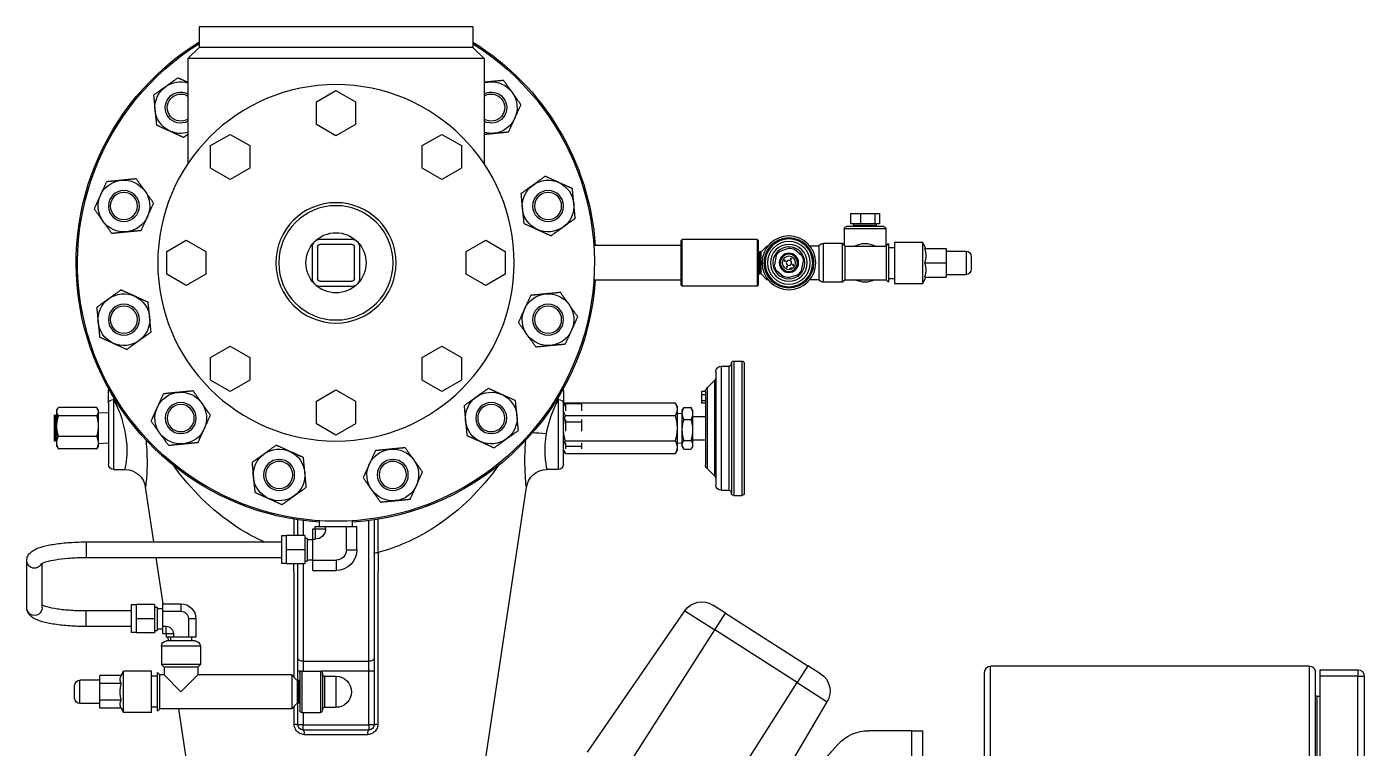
# Model space of a CAD drawing. Header units: inches. Extents: x -883 to 808, y -248 to 1051.
# Drawn here: x -414.82 to -382.48, y -110.1 to -92.65 of the extents above; entities that cross this region are included whole.
import ezdxf

# ---------------------------------------------------------------- set-up
doc = ezdxf.new("R2010")
doc.units = ezdxf.units.IN
doc.header["$MEASUREMENT"] = 0
doc.layers.get('0').update_dxf_attribs({"linetype": 'CONTINUOUS'})
doc.layers.add('EQUIPMENT - COMPRESSORS', color=41, linetype='CONTINUOUS')

# ---------------------------------------------------------------- blocks, each defined once
blk = doc.blocks.new('A$C084a53c6')
for p, q in [((21.572, 85.227), (28.197, 85.227)), ((21.572, 85.227), (21.572, 84.727)), ((28.197, 85.227), (28.197, 84.727)), ((21.572, 84.727), (21.305, 84.459)), ((21.305, 84.459), (28.465, 84.459)), ((21.305, 84.459), (21.305, 81.917)), ((21.572, 84.727), (28.197, 84.727)), ((28.197, 84.727), (28.465, 84.459)), ((28.465, 84.459), (28.465, 81.917)), ((24.885, 83.685), (24.41, 83.411)), ((25.359, 83.411), (24.885, 83.685)), ((24.41, 83.411), (24.41, 82.864)), ((25.359, 82.864), (25.359, 83.411)), ((24.41, 82.864), (24.885, 82.59)), ((24.885, 82.59), (25.359, 82.864)), ((22.324, 82.624), (21.85, 82.351)), ((22.799, 82.351), (22.324, 82.624)), ((27.445, 82.624), (26.97, 82.351)), ((27.919, 82.351), (27.445, 82.624)), ((21.85, 82.351), (21.85, 81.803)), ((22.799, 81.803), (22.799, 82.351)), ((26.97, 82.351), (26.97, 81.803)), ((27.919, 81.803), (27.919, 82.351)), ((21.85, 81.803), (22.324, 81.529)), ((22.324, 81.529), (22.799, 81.803)), ((26.97, 81.803), (27.445, 81.529)), ((27.445, 81.529), (27.919, 81.803)), ((11.741, 80.707), (11.741, 80.457)), ((11.85, 80.707), (11.741, 80.707)), ((12.2, 80.707), (11.85, 80.707)), ((11.85, 80.707), (11.85, 80.457)), ((12.441, 80.707), (12.2, 80.707)), ((12.2, 80.707), (12.2, 80.457)), ((12.441, 80.707), (12.441, 80.457)), ((11.591, 80.342), (12.591, 80.342)), ((11.591, 80.342), (11.591, 79.924)), ((11.641, 80.392), (12.541, 80.392)), ((11.741, 80.457), (11.85, 80.457)), ((11.817, 80.457), (11.817, 80.423)), ((11.817, 80.423), (12.365, 80.423)), ((11.818, 80.392), (11.817, 80.423)), ((11.85, 80.457), (12.2, 80.457)), ((12.2, 80.457), (12.441, 80.457)), ((12.364, 80.392), (12.365, 80.423)), ((12.365, 80.457), (12.365, 80.423)), ((12.591, 80.342), (12.591, 79.947)), ((10.621, 79.861), (10.701, 80.017)), ((10.701, 80.017), (10.701, 79.017)), ((11.379, 80.017), (10.701, 80.017)), ((11.379, 80.017), (11.379, 79.017)), ((11.521, 79.987), (11.521, 79.047)), ((11.583, 79.924), (11.521, 79.987)), ((11.583, 79.924), (11.583, 79.109)), ((12.568, 79.924), (11.583, 79.924)), ((12.568, 79.924), (12.631, 79.987)), ((12.568, 79.109), (12.568, 79.924)), ((12.631, 79.047), (12.631, 79.987)), ((12.631, 79.987), (13.093, 79.987)), ((13.093, 79.047), (13.093, 79.987)), ((13.201, 79.109), (13.201, 79.924)), ((13.201, 79.924), (13.425, 79.924)), ((14.437, 79.924), (14.464, 79.924)), ((14.464, 79.889), (14.464, 79.924)), ((14.603, 79.785), (14.464, 79.924)), ((14.666, 80.049), (14.696, 80.079)), ((14.666, 78.984), (14.666, 80.049)), ((14.696, 80.079), (14.696, 78.954)), ((14.696, 80.079), (16.511, 80.079)), ((16.511, 78.954), (16.511, 80.079)), ((16.541, 80.049), (16.511, 80.079)), ((16.541, 80.049), (16.541, 78.984)), ((16.541, 79.937), (18.649, 79.937)), ((21.264, 80.064), (20.79, 79.791)), ((21.738, 79.791), (21.264, 80.064)), ((24.315, 79.899), (24.315, 79.135)), ((24.44, 79.135), (24.44, 79.899)), ((25.266, 80.086), (24.503, 80.086)), ((24.503, 79.961), (25.266, 79.961)), ((25.329, 79.899), (25.329, 79.135)), ((25.454, 79.135), (25.454, 79.899)), ((28.505, 80.064), (28.031, 79.791)), ((28.979, 79.791), (28.505, 80.064)), ((9.521, 79.673), (9.521, 79.361)), ((9.646, 79.798), (9.646, 79.236)), ((10.129, 79.798), (9.646, 79.798)), ((10.129, 79.861), (10.129, 79.517)), ((10.648, 79.861), (10.129, 79.861)), ((11.521, 79.892), (11.379, 79.892)), ((13.621, 79.69), (13.8, 79.847)), ((13.926, 79.872), (14.151, 79.795)), ((14.236, 79.698), (14.282, 79.465)), ((14.603, 79.249), (14.603, 79.785)), ((14.603, 79.785), (14.638, 79.785)), ((14.638, 79.249), (14.638, 79.785)), ((14.666, 79.784), (14.638, 79.785)), ((20.79, 79.791), (20.79, 79.243)), ((21.738, 79.243), (21.738, 79.791)), ((28.031, 79.791), (28.031, 79.243)), ((28.979, 79.243), (28.979, 79.791)), ((10.648, 79.517), (10.129, 79.517)), ((10.129, 79.517), (10.129, 79.173)), ((13.626, 79.335), (13.58, 79.569)), ((13.865, 79.371), (13.87, 79.385)), ((13.898, 79.375), (13.894, 79.361)), ((14.241, 79.343), (14.062, 79.187)), ((14.603, 79.249), (14.464, 79.109)), ((14.603, 79.249), (14.638, 79.249)), ((14.666, 79.25), (14.638, 79.249)), ((10.129, 79.236), (9.646, 79.236)), ((10.648, 79.173), (10.129, 79.173)), ((10.621, 79.173), (10.701, 79.017)), ((11.379, 79.017), (10.701, 79.017)), ((11.521, 79.142), (11.379, 79.142)), ((11.583, 79.109), (11.521, 79.047)), ((12.568, 79.109), (11.583, 79.109)), ((12.568, 79.109), (12.631, 79.047)), ((12.631, 79.047), (13.093, 79.047)), ((13.201, 79.109), (13.425, 79.109)), ((13.936, 79.162), (13.711, 79.239)), ((14.437, 79.109), (14.464, 79.109)), ((14.464, 79.109), (14.464, 79.145)), ((14.666, 78.984), (14.696, 78.954)), ((14.696, 78.954), (16.511, 78.954)), ((16.541, 78.984), (16.511, 78.954)), ((16.541, 79.097), (18.649, 79.097)), ((20.79, 79.243), (21.264, 78.969)), ((21.264, 78.969), (21.738, 79.243)), ((25.266, 79.073), (24.503, 79.073)), ((24.503, 78.948), (25.266, 78.948)), ((28.031, 79.243), (28.505, 78.969)), ((28.505, 78.969), (28.979, 79.243)), ((22.324, 77.504), (21.85, 77.231)), ((22.799, 77.231), (22.324, 77.504)), ((27.445, 77.504), (26.97, 77.231)), ((27.919, 77.231), (27.445, 77.504)), ((15.01, 77.079), (15.01, 73.954)), ((15.072, 77.142), (15.072, 73.892)), ((15.26, 77.142), (15.072, 77.142)), ((15.26, 77.142), (15.26, 73.892)), ((15.322, 77.079), (15.322, 73.954)), ((15.385, 77.017), (15.385, 74.017)), ((15.572, 77.017), (15.385, 77.017)), ((15.572, 77.017), (15.572, 74.017)), ((21.85, 77.231), (21.85, 76.683)), ((22.799, 76.683), (22.799, 77.231)), ((26.97, 77.231), (26.97, 76.683)), ((27.919, 76.683), (27.919, 77.231)), ((15.697, 76.892), (15.697, 74.142)), ((15.734, 76.668), (15.734, 74.366)), ((15.91, 76.491), (15.734, 76.668)), ((21.85, 76.683), (22.324, 76.409)), ((22.324, 76.409), (22.799, 76.683)), ((26.97, 76.683), (27.445, 76.409)), ((27.445, 76.409), (27.919, 76.683)), ((15.91, 76.491), (15.91, 74.543)), ((15.947, 76.407), (16.041, 76.407)), ((15.947, 76.397), (15.947, 76.407)), ((15.947, 76.397), (15.947, 74.631)), ((16.041, 76.407), (16.041, 76.324)), ((19.385, 76.417), (19.385, 76.127)), ((24.885, 76.444), (24.41, 76.17)), ((25.359, 76.17), (24.885, 76.444)), ((30.385, 76.127), (30.385, 76.417)), ((15.947, 76.324), (16.041, 76.324)), ((15.947, 76.18), (16.041, 76.18)), ((15.947, 76.12), (16.041, 76.12)), ((16.041, 76.324), (16.041, 76.18)), ((16.041, 76.18), (16.041, 76.12)), ((16.47, 76.02), (16.299, 76.02)), ((16.635, 76.048), (16.682, 76.13)), ((16.635, 76.048), (16.635, 75.977)), ((19.337, 76.13), (16.682, 76.13)), ((18.947, 76.105), (19.327, 76.105)), ((18.947, 76.105), (18.947, 75.941)), ((19.327, 75.941), (19.327, 76.105)), ((19.385, 76.048), (19.337, 76.13)), ((19.385, 74.642), (19.385, 76.127)), ((19.51, 76.214), (19.51, 74.517)), ((24.41, 76.17), (24.41, 75.623)), ((25.359, 75.623), (25.359, 76.17)), ((30.26, 74.517), (30.26, 76.214)), ((30.385, 76.127), (30.385, 74.642)), ((30.674, 76.019), (31.595, 76.019)), ((16.26, 75.798), (15.947, 75.798)), ((16.26, 75.954), (16.285, 75.998)), ((16.26, 75.954), (16.26, 75.874)), ((16.26, 75.874), (16.26, 75.476)), ((16.47, 75.727), (16.299, 75.727)), ((16.51, 75.954), (16.484, 75.998)), ((16.51, 75.874), (16.51, 75.954)), ((16.635, 75.874), (16.51, 75.878)), ((16.51, 75.476), (16.51, 75.874)), ((16.635, 75.977), (16.635, 75.517)), ((19.337, 75.824), (16.682, 75.824)), ((18.947, 75.729), (18.947, 75.663)), ((19.327, 75.663), (19.327, 75.729)), ((30.385, 75.882), (30.635, 75.892)), ((30.635, 75.954), (30.657, 75.993)), ((30.635, 75.954), (30.635, 75.919)), ((30.635, 75.919), (30.635, 75.569)), ((30.674, 75.82), (31.595, 75.82)), ((31.635, 75.954), (31.612, 75.993)), ((31.635, 75.919), (31.635, 75.954)), ((31.635, 75.569), (31.635, 75.919)), ((31.635, 75.757), (31.665, 75.759)), ((31.665, 75.202), (31.665, 75.832)), ((31.665, 75.832), (31.696, 75.832)), ((31.696, 75.202), (31.696, 75.832)), ((16.26, 75.476), (16.26, 75.119)), ((16.51, 75.119), (16.51, 75.476)), ((16.635, 75.517), (16.635, 75.057)), ((18.947, 75.663), (19.327, 75.663)), ((18.947, 75.663), (18.947, 75.446)), ((19.327, 75.446), (19.327, 75.663)), ((24.41, 75.623), (24.885, 75.349)), ((24.885, 75.349), (25.359, 75.623)), ((30.635, 75.569), (30.635, 75.167)), ((31.635, 75.167), (31.635, 75.569)), ((16.26, 75.236), (15.947, 75.236)), ((16.26, 75.119), (16.26, 75.079)), ((16.26, 75.079), (16.285, 75.036)), ((16.47, 75.224), (16.299, 75.224)), ((16.51, 75.079), (16.484, 75.036)), ((16.635, 75.16), (16.51, 75.156)), ((16.51, 75.079), (16.51, 75.119)), ((16.635, 75.057), (16.635, 74.986)), ((19.337, 75.21), (16.682, 75.21)), ((18.947, 75.163), (18.947, 75.075)), ((18.947, 75.075), (19.327, 75.075)), ((18.947, 75.075), (18.947, 75.021)), ((19.327, 75.075), (19.327, 75.163)), ((19.327, 75.021), (19.327, 75.075)), ((30.385, 75.152), (30.635, 75.142)), ((30.635, 75.167), (30.635, 75.079)), ((30.635, 75.079), (30.657, 75.041)), ((30.674, 75.318), (31.595, 75.318)), ((31.635, 75.079), (31.612, 75.041)), ((31.635, 75.277), (31.665, 75.274)), ((31.635, 75.079), (31.635, 75.167)), ((31.665, 75.202), (31.696, 75.202)), ((16.47, 75.014), (16.299, 75.014)), ((16.635, 74.986), (16.682, 74.903)), ((19.337, 74.903), (16.682, 74.903)), ((19.385, 74.986), (19.337, 74.903)), ((30.674, 75.015), (31.595, 75.015)), ((15.91, 74.543), (15.734, 74.366)), ((19.51, 74.517), (19.784, 74.517)), ((30.26, 74.517), (29.985, 74.517)), ((21.376, 66.763), (20.279, 74.091)), ((29.292, 72.767), (29.49, 74.091)), ((15.26, 73.892), (15.072, 73.892)), ((15.572, 74.017), (15.385, 74.017)), ((23.965, 73.302), (23.965, 69.941)), ((24.09, 69.88), (24.09, 73.284)), ((24.632, 73.14), (24.379, 73.14)), ((24.379, 72.58), (24.379, 73.14)), ((24.488, 73.14), (24.488, 73.28)), ((25.137, 73.14), (24.632, 73.14)), ((24.632, 72.58), (24.632, 73.14)), ((25.39, 73.14), (25.137, 73.14)), ((25.137, 73.086), (25.137, 73.14)), ((25.281, 73.14), (25.281, 73.28)), ((25.39, 73.086), (25.39, 73.14)), ((25.68, 73.284), (25.68, 72.924)), ((25.805, 72.924), (25.805, 73.302)), ((25.39, 73.086), (25.137, 73.086)), ((25.39, 73.085), (25.39, 72.832)), ((25.444, 73.085), (25.39, 73.085)), ((25.444, 72.832), (25.39, 72.832)), ((25.444, 72.832), (25.444, 73.085)), ((25.444, 72.327), (25.444, 72.832)), ((25.582, 72.827), (25.444, 72.827)), ((25.582, 72.86), (25.582, 72.299)), ((25.641, 72.86), (25.582, 72.86)), ((25.641, 72.924), (25.641, 72.58)), ((25.641, 72.924), (26.078, 72.924)), ((26.078, 72.58), (26.078, 72.924)), ((26.078, 72.914), (26.204, 72.914)), ((26.204, 72.914), (26.204, 72.246)), ((24.632, 72.58), (24.379, 72.58)), ((25.641, 72.58), (25.641, 72.236)), ((25.641, 72.58), (26.078, 72.58)), ((26.078, 72.236), (26.078, 72.58)), ((30.926, 72.767), (26.204, 72.767)), ((30.926, 72.767), (30.926, 72.392)), ((24.884, 72.327), (24.884, 72.074)), ((25.444, 72.327), (24.884, 72.327)), ((25.582, 72.332), (25.444, 72.332)), ((25.444, 72.074), (25.444, 72.327)), ((25.641, 72.299), (25.582, 72.299)), ((25.641, 72.236), (26.078, 72.236)), ((25.68, 72.236), (25.68, 69.88)), ((25.805, 69.941), (25.805, 72.236)), ((26.078, 72.246), (26.204, 72.246)), ((30.926, 72.392), (26.204, 72.392)), ((29.068, 71.271), (29.236, 72.392)), ((31.988, 71.174), (31.988, 72.253)), ((32.363, 71.174), (32.363, 72.315)), ((25.444, 72.074), (24.884, 72.074)), ((15.461, 71.045), (15.767, 71.241)), ((28.634, 71.271), (28.634, 71.09)), ((29.075, 71.271), (28.634, 71.271)), ((29.075, 71.09), (29.075, 71.271)), ((29.212, 71.191), (29.212, 70.629)), ((29.271, 71.191), (29.212, 71.191)), ((29.271, 71.254), (29.271, 70.91)), ((29.271, 71.254), (29.708, 71.254)), ((29.708, 70.91), (29.708, 71.254)), ((29.708, 71.244), (29.834, 71.244)), ((29.834, 71.244), (29.834, 70.576)), ((15.461, 71.045), (13.471, 69.774)), ((15.721, 70.638), (15.461, 71.045)), ((16.448, 71.103), (15.721, 70.638)), ((18.802, 67.685), (16.448, 71.103)), ((28.273, 70.91), (28.273, 70.46)), ((28.273, 70.91), (28.454, 70.91)), ((28.454, 70.91), (28.454, 70.46)), ((29.075, 71.09), (28.634, 71.09)), ((29.212, 71.157), (29.075, 71.157)), ((29.075, 70.729), (29.075, 71.09)), ((29.271, 70.91), (29.271, 70.566)), ((29.271, 70.91), (29.708, 70.91)), ((29.708, 70.566), (29.708, 70.91)), ((29.834, 71.097), (30.926, 71.097)), ((30.926, 70.722), (30.926, 71.097)), ((13.731, 69.368), (15.721, 70.638)), ((17.953, 67.143), (15.721, 70.638)), ((28.815, 70.548), (28.995, 70.548)), ((28.815, 70.548), (28.815, 70.46)), ((28.995, 70.548), (28.995, 70.46)), ((28.996, 70.729), (28.996, 70.549)), ((29.075, 70.729), (28.996, 70.729)), ((29.075, 70.549), (28.996, 70.549)), ((29.075, 70.549), (29.075, 70.729)), ((29.212, 70.662), (29.075, 70.662)), ((29.271, 70.629), (29.212, 70.629)), ((29.271, 70.566), (29.708, 70.566)), ((29.708, 70.576), (29.834, 70.576)), ((29.834, 70.722), (30.926, 70.722)), ((28.165, 70.247), (29.105, 70.247)), ((28.165, 70.247), (28.165, 69.802)), ((28.273, 70.46), (28.454, 70.46)), ((28.29, 70.372), (28.98, 70.372)), ((28.382, 70.46), (28.382, 70.372)), ((28.454, 70.46), (28.815, 70.46)), ((28.815, 70.46), (28.995, 70.46)), ((28.888, 70.46), (28.888, 70.372)), ((28.934, 70.372), (28.947, 70.46)), ((29.105, 70.247), (29.105, 69.802)), ((23.965, 69.941), (23.965, 69.638)), ((24.09, 69.638), (24.09, 69.88)), ((25.68, 69.88), (24.09, 69.88)), ((25.68, 69.88), (25.68, 69.642)), ((25.805, 69.638), (25.805, 69.941)), ((0.174, 69.676), (0.174, 69.519)), ((1.089, 69.676), (0.174, 69.676)), ((1.089, 69.676), (1.089, 69.519)), ((1.197, 42.909), (1.197, 69.619)), ((1.342, 69.764), (9.052, 69.764)), ((1.342, 42.764), (1.342, 69.764)), ((9.052, 42.764), (9.052, 69.764)), ((9.197, 42.909), (9.197, 69.619)), ((13.165, 69.579), (13.471, 69.774)), ((13.471, 69.774), (13.731, 69.368)), ((23.965, 69.638), (24.09, 69.638)), ((23.965, 69.638), (23.965, 68.342)), ((24.09, 69.638), (25.242, 69.638)), ((24.09, 68.342), (24.09, 69.638)), ((25.213, 69.592), (25.213, 68.692)), ((25.263, 69.642), (25.263, 68.642)), ((25.71, 69.642), (25.263, 69.642)), ((25.71, 69.642), (25.71, 68.642)), ((25.73, 69.638), (25.805, 69.638)), ((25.76, 69.592), (25.76, 68.692)), ((25.805, 69.415), (25.805, 69.638)), ((25.822, 69.415), (25.956, 69.549)), ((25.956, 69.549), (25.956, 68.734)), ((25.956, 69.549), (28.227, 69.549)), ((28.165, 69.802), (29.105, 69.802)), ((28.227, 69.739), (28.165, 69.802)), ((28.227, 69.739), (29.042, 69.739)), ((28.227, 69.739), (28.227, 69.549)), ((28.635, 69.142), (28.227, 69.549)), ((28.635, 69.142), (29.042, 69.549)), ((29.042, 69.739), (29.105, 69.802)), ((29.042, 69.739), (29.042, 69.549)), ((29.042, 69.549), (29.142, 69.549)), ((29.142, 69.549), (29.205, 69.612)), ((29.142, 68.734), (29.142, 69.549)), ((29.205, 68.672), (29.205, 69.612)), ((29.347, 68.642), (29.347, 69.642)), ((29.347, 69.642), (30.025, 69.642)), ((30.025, 68.642), (30.025, 69.642)), ((30.077, 69.539), (30.025, 69.642)), ((0.017, 69.519), (0.017, 43.009)), ((0.174, 69.519), (0.017, 69.519)), ((0.174, 43.009), (0.174, 69.519)), ((0.174, 69.519), (1.089, 69.519)), ((1.089, 69.519), (1.089, 43.009)), ((13.731, 69.368), (13.004, 68.903)), ((15.963, 65.872), (13.731, 69.368)), ((24.885, 69.517), (24.885, 68.767)), ((25.163, 69.517), (24.885, 69.517)), ((25.163, 69.517), (25.163, 68.767)), ((25.76, 69.415), (25.788, 69.415)), ((25.788, 69.415), (25.788, 68.868)), ((25.822, 69.415), (25.788, 69.415)), ((25.822, 69.415), (25.822, 68.868)), ((29.205, 69.517), (29.347, 69.517)), ((30.077, 69.539), (30.597, 69.539)), ((30.077, 69.34), (30.597, 69.34)), ((30.597, 69.34), (30.597, 69.539)), ((30.597, 69.423), (31.08, 69.423)), ((30.597, 68.943), (30.597, 69.34)), ((31.08, 68.861), (31.08, 69.423)), ((31.205, 68.986), (31.205, 69.298)), ((1.089, 69.032), (1.152, 69.032)), ((1.152, 43.496), (1.152, 69.032)), ((14.894, 65.702), (13.004, 68.903)), ((30.077, 68.943), (30.597, 68.943)), ((30.597, 68.745), (30.597, 68.943)), ((25.163, 68.767), (24.885, 68.767)), ((25.71, 68.642), (25.263, 68.642)), ((25.68, 68.642), (25.68, 68.342)), ((25.76, 68.869), (25.788, 68.868)), ((25.822, 68.868), (25.788, 68.868)), ((25.805, 68.342), (25.805, 68.868)), ((25.822, 68.868), (25.956, 68.734)), ((25.956, 68.734), (29.142, 68.734)), ((28.393, 66.763), (28.688, 68.734)), ((29.142, 68.734), (29.205, 68.672)), ((29.205, 68.767), (29.347, 68.767)), ((29.347, 68.642), (30.025, 68.642)), ((30.077, 68.745), (30.025, 68.642)), ((30.077, 68.745), (30.597, 68.745)), ((30.597, 68.861), (31.08, 68.861)), ((23.965, 68.342), (24.09, 68.342)), ((24.09, 68.342), (24.09, 68.217)), ((25.68, 68.342), (24.09, 68.342)), ((25.68, 68.342), (25.805, 68.342)), ((25.68, 68.217), (25.68, 68.342)), ((10.696, 23.951), (10.696, 68.201)), ((10.697, 68.201), (10.697, 68.202)), ((10.966, 68.202), (10.697, 68.202)), ((10.965, 68.201), (10.696, 68.201)), ((10.965, 68.201), (10.965, 23.951)), ((10.966, 68.202), (10.966, 68.201)), ((10.966, 68.202), (12.002, 68.202)), ((10.965, 68.201), (12.001, 68.201)), ((24.09, 68.217), (25.68, 68.217)), ((25.654, 68.11), (24.115, 68.11)), ((14.697, 65.701), (12.744, 67.869)), ((14.697, 65.702), (12.745, 67.871))]:
    blk.add_line(p, q)
for centre, radius in [((24.885, 79.517), 4.31), ((19.755, 80.891), 0.375), ((19.755, 80.891), 0.375), ((19.755, 80.891), 0.328), ((30.014, 80.891), 0.375), ((30.014, 80.891), 0.375), ((30.014, 80.891), 0.328), ((24.885, 79.517), 1.455), ((24.885, 79.517), 1.382), ((13.931, 79.517), 0.65), ((13.931, 79.517), 0.604), ((13.931, 79.517), 0.578), ((13.931, 79.517), 0.518), ((13.931, 79.517), 0.445), ((13.931, 79.517), 0.385), ((13.931, 79.517), 0.233), ((13.931, 79.517), 0.206), ((13.931, 79.517), 0.16), ((13.931, 79.517), 0.065), ((13.882, 79.616), 0.0125), ((14.03, 79.565), 0.0125), ((13.832, 79.468), 0.0125), ((13.979, 79.418), 0.0125), ((19.755, 78.143), 0.375), ((19.755, 78.143), 0.375), ((19.755, 78.143), 0.328), ((30.014, 78.143), 0.375), ((30.014, 78.143), 0.375), ((30.014, 78.143), 0.328), ((21.13, 75.762), 0.375), ((21.13, 75.762), 0.375), ((21.13, 75.762), 0.328), ((28.639, 75.762), 0.375), ((28.639, 75.762), 0.375), ((28.639, 75.762), 0.328), ((23.51, 74.388), 0.375), ((23.51, 74.388), 0.375), ((26.259, 74.388), 0.375), ((26.259, 74.388), 0.375), ((23.51, 74.388), 0.328), ((26.259, 74.388), 0.328)]:
    blk.add_circle(centre, radius)
for centre, radius, start, end in [((24.885, 79.517), 6.283, 121.8173, 176.1671), ((24.885, 79.517), 6.25, 122.0055, 57.9945), ((24.885, 79.517), 6.283, 273.6181, 58.1827), ((21.13, 83.272), 0.625, 84.4347, 144.4347), ((21.13, 83.272), 0.625, 73.7649, 84.4347), ((28.639, 83.272), 0.625, 54.4347, 106.2351), ((28.639, 83.272), 0.625, 354.4347, 54.4347), ((21.13, 83.272), 0.625, 144.4347, 204.4347), ((21.13, 83.272), 0.375, 62.2375, 297.7625), ((21.13, 83.272), 0.375, 62.2273, 297.7727), ((21.13, 83.272), 0.328, 57.8233, 302.1767), ((28.639, 83.272), 0.375, 242.2375, 117.7625), ((28.639, 83.272), 0.375, 242.2273, 117.7727), ((28.639, 83.272), 0.328, 237.8233, 122.1767), ((28.639, 83.272), 0.625, 294.4347, 354.4347), ((21.13, 83.272), 0.625, 204.4347, 264.4347), ((21.13, 83.272), 0.625, 264.4347, 286.2351), ((28.639, 83.272), 0.625, 253.7649, 294.4347), ((19.755, 80.891), 0.625, 54.4347, 114.4347), ((30.014, 80.891), 0.625, 84.4347, 144.4347), ((30.014, 80.891), 0.625, 24.4347, 84.4347), ((19.755, 80.891), 0.625, 114.4347, 174.4347), ((19.755, 80.891), 0.625, 354.4347, 54.4347), ((30.014, 80.891), 0.625, 144.4347, 204.4347), ((19.755, 80.891), 0.625, 174.4347, 234.4347), ((30.014, 80.891), 0.625, 324.4347, 24.4347), ((19.755, 80.891), 0.625, 294.4347, 354.4347), ((30.014, 80.891), 0.625, 204.4347, 264.4347), ((11.641, 80.342), 0.05, 90, 180), ((12.541, 80.342), 0.05, 0, 90), ((19.755, 80.891), 0.625, 234.4347, 294.4347), ((24.885, 79.517), 0.727, 45, 135), ((30.014, 80.891), 0.625, 264.4347, 324.4347), ((12.091, 79.517), 0.47, 60.1143, 119.8857), ((13.093, 79.862), 0.125, 30, 90), ((24.885, 79.517), 0.727, 135, 225), ((24.503, 79.899), 0.187, 90, 180), ((24.503, 79.899), 0.0625, 90, 180), ((25.266, 79.899), 0.187, 0, 90), ((25.266, 79.899), 0.0625, 0, 90), ((24.885, 79.517), 0.727, 315, 45), ((9.646, 79.673), 0.125, 90, 180), ((13.931, 79.517), 0.355, 150.753, 171.62), ((13.931, 79.517), 0.355, 90.753, 111.62), ((13.931, 79.517), 0.355, 30.753, 51.62), ((9.646, 79.361), 0.125, 180, 270), ((13.931, 79.517), 0.355, 210.753, 231.62), ((13.884, 79.38), 0.015, 341.1865, 161.1865), ((13.931, 79.517), 0.355, 330.753, 351.62), ((12.091, 79.517), 0.47, 240.1143, 299.8857), ((13.093, 79.172), 0.125, 270, 330), ((13.931, 79.517), 0.355, 270.753, 291.62), ((24.885, 79.517), 6.283, 183.8329, 266.3819), ((24.503, 79.135), 0.187, 180, 270), ((24.885, 79.517), 0.727, 225, 315), ((24.503, 79.135), 0.0625, 180, 270), ((25.266, 79.135), 0.187, 270, 0), ((25.266, 79.135), 0.0625, 270, 0), ((19.755, 78.143), 0.625, 84.4347, 144.4347), ((19.755, 78.143), 0.625, 24.4347, 84.4347), ((30.014, 78.143), 0.625, 114.4347, 174.4347), ((30.014, 78.143), 0.625, 54.4347, 114.4347), ((30.014, 78.143), 0.625, 354.4347, 54.4347), ((19.755, 78.143), 0.625, 144.4347, 204.4347), ((19.755, 78.143), 0.625, 324.4347, 24.4347), ((30.014, 78.143), 0.625, 174.4347, 234.4347), ((30.014, 78.143), 0.625, 294.4347, 354.4347), ((19.755, 78.143), 0.625, 204.4347, 264.4347), ((19.755, 78.143), 0.625, 264.4347, 324.4347), ((30.014, 78.143), 0.625, 234.4347, 294.4347), ((15.072, 77.079), 0.0625, 90, 180), ((15.26, 77.079), 0.0625, 0, 90), ((15.385, 77.079), 0.0625, 180, 270), ((15.572, 76.892), 0.125, 0, 90), ((15.822, 76.756), 0.125, 180, 225), ((15.822, 76.403), 0.125, 0, 45), ((19.51, 76.417), 0.125, 158.2007, 180), ((21.13, 75.762), 0.625, 54.4347, 114.4347), ((28.639, 75.762), 0.625, 84.4347, 144.4347), ((28.639, 75.762), 0.625, 24.4347, 84.4347), ((30.26, 76.417), 0.125, 0, 21.7993), ((21.13, 75.762), 0.625, 114.4347, 174.4347), ((21.13, 75.762), 0.625, 354.4347, 54.4347), ((28.639, 75.762), 0.625, 144.4347, 204.4347), ((28.639, 75.762), 0.625, 324.4347, 24.4347), ((21.13, 75.762), 0.625, 174.4347, 234.4347), ((21.13, 75.762), 0.625, 294.4347, 354.4347), ((28.639, 75.762), 0.625, 204.4347, 264.4347), ((28.639, 75.762), 0.625, 264.4347, 324.4347), ((21.13, 75.762), 0.625, 234.4347, 294.4347), ((23.51, 74.388), 0.625, 144.4347, 204.4347), ((23.51, 74.388), 0.625, 84.4347, 144.4347), ((23.51, 74.388), 0.625, 24.4347, 84.4347), ((26.259, 74.388), 0.625, 114.4347, 174.4347), ((26.259, 74.388), 0.625, 54.4347, 114.4347), ((26.259, 74.388), 0.625, 354.4347, 54.4347), ((15.822, 74.631), 0.125, 315, 0), ((19.51, 74.642), 0.125, 180, 270), ((19.784, 74.017), 0.5, 8.5167, 90), ((23.51, 74.388), 0.625, 324.4347, 24.4347), ((26.259, 74.388), 0.625, 174.4347, 234.4347), ((29.985, 74.017), 0.5, 90, 171.4833), ((30.26, 74.642), 0.125, 270, 0), ((15.572, 74.142), 0.125, 270, 0), ((15.822, 74.278), 0.125, 135, 180), ((23.51, 74.388), 0.625, 204.4347, 264.4347), ((26.259, 74.388), 0.625, 294.4347, 354.4347), ((15.072, 73.954), 0.0625, 180, 270), ((15.26, 73.954), 0.0625, 270, 0), ((15.385, 73.954), 0.0625, 90, 180), ((23.51, 74.388), 0.625, 264.4347, 324.4347), ((26.259, 74.388), 0.625, 234.4347, 294.4347), ((25.39, 73.086), 0.253, 180, 270), ((25.39, 73.086), 0.000787, 180, 270), ((24.884, 72.58), 0.505, 180, 270), ((24.884, 72.58), 0.253, 180, 270), ((16.037, 70.819), 0.5, 34.56, 122.56), ((28.634, 70.91), 0.361, 90, 180), ((28.634, 70.91), 0.181, 90, 180), ((28.996, 70.548), 0.181, 90, 180), ((28.996, 70.548), 0.000787, 90, 180), ((28.29, 70.247), 0.125, 90, 180), ((28.98, 70.247), 0.125, 0, 90), ((0.174, 69.519), 0.157, 90, 180), ((1.342, 69.619), 0.145, 90, 180), ((9.052, 69.619), 0.145, 0, 90), ((13.434, 69.157), 0.5, 122.56, 210.56), ((25.163, 69.567), 0.05, 270, 0), ((25.263, 69.592), 0.05, 90, 180), ((25.71, 69.592), 0.05, 0, 90), ((24.885, 69.142), 0.375, 90, 270), ((31.08, 69.298), 0.125, 0, 90), ((1.152, 69.077), 0.045, 270, 0), ((31.08, 68.986), 0.125, 270, 0), ((25.163, 68.717), 0.05, 0, 90), ((25.263, 68.692), 0.05, 180, 270), ((25.71, 68.692), 0.05, 270, 0), ((24.09, 68.342), 0.125, 180, 270), ((25.68, 68.342), 0.125, 270, 0), ((12.001, 67.201), 1, 41.9872, 90), ((12.002, 67.202), 1, 41.9872, 90)]:
    blk.add_arc(centre, radius, start, end)
for centre, major_axis, ratio, start_param, end_param in [((19.51, 76.127), (-0.125, 0), 0.69688, 4.712389, 6.283185), ((30.26, 76.127), (0.125, 0), 0.69688, 0, 1.570796), ((19.801, 75.325), (-0.497, -0.059), 0.1268, 3.978988, 4.697382), ((23.84, 72.494), (0.125, 0), 0.152178, 0, 1.33871), ((32.176, 72.315), (-0.187, 0), 0.977411, 0.389384, 3.141593), ((32.176, 71.174), (-0.187, 0), 0.977411, 0, 3.141593), ((24.09, 69.941), (-0.125, 0), 0.484992, 0, 1.570796), ((25.68, 69.941), (0.125, 0), 0.484992, 4.712389, 6.283185), ((23.84, 68.342), (0.125, 0), 0.153675, 0, 1.30057), ((25.93, 68.342), (-0.125, 0), 0.153675, 4.982615, 6.283185), ((24.09, 68.092), (0, 0.125), 0.207356, 4.861034, 6.283185), ((25.68, 68.092), (0, 0.125), 0.207356, 0, 1.422151)]:
    blk.add_ellipse(centre, major_axis=major_axis, ratio=ratio, start_param=start_param, end_param=end_param)
for points, weights in [([(20.621, 83.635), (20.719, 83.771), (20.831, 83.929)], [1, 1.0379548493, 1]), ([(20.831, 83.929), (21.024, 83.91), (21.19, 83.894)], [1, 1.0379548493, 1]), ([(21.19, 83.894), (21.247, 83.888), (21.305, 83.883)], [1, 1.01257107434, 1.01681478535]), ([(28.465, 83.879), (28.579, 83.931), (28.709, 83.99)], [1.0148206565, 1.02785913363, 1]), ([(28.709, 83.99), (28.867, 83.877), (29.003, 83.78)], [1, 1.0379548493, 1]), ([(29.003, 83.78), (29.139, 83.683), (29.296, 83.57)], [1, 1.0379548493, 1]), ([(20.411, 83.342), (20.524, 83.499), (20.621, 83.635)], [1, 1.0379548493, 1]), ([(29.296, 83.57), (29.278, 83.378), (29.261, 83.211)], [1, 1.0379548493, 1]), ([(20.561, 83.013), (20.491, 83.166), (20.411, 83.342)], [1, 1.0379548493, 1]), ([(29.261, 83.211), (29.245, 83.044), (29.226, 82.852)], [1, 1.0379548493, 1]), ([(20.71, 82.685), (20.63, 82.861), (20.561, 83.013)], [1, 1.0379548493, 1]), ([(29.226, 82.852), (29.05, 82.772), (28.898, 82.703)], [1, 1.0379548493, 1]), ([(21.069, 82.65), (20.902, 82.666), (20.71, 82.685)], [1, 1.0379548493, 1]), ([(21.305, 82.627), (21.183, 82.639), (21.069, 82.65)], [1.01667214619, 1.0255916705, 1]), ([(28.569, 82.553), (28.515, 82.592), (28.465, 82.628)], [1, 1.0128194509, 1.01697922724]), ([(28.898, 82.703), (28.745, 82.633), (28.569, 82.553)], [1, 1.0379548493, 1]), ([(19.497, 81.46), (19.649, 81.53), (19.825, 81.61)], [1, 1.0379548493, 1]), ([(19.825, 81.61), (19.983, 81.497), (20.119, 81.4)], [1, 1.0379548493, 1]), ([(29.505, 81.255), (29.603, 81.391), (29.715, 81.548)], [1, 1.0379548493, 1]), ([(29.715, 81.548), (29.908, 81.53), (30.074, 81.513)], [1, 1.0379548493, 1]), ([(30.074, 81.513), (30.241, 81.497), (30.433, 81.478)], [1, 1.0379548493, 1]), ([(19.133, 80.952), (19.15, 81.119), (19.168, 81.311)], [1, 1.0379548493, 1]), ([(19.168, 81.311), (19.344, 81.391), (19.497, 81.46)], [1, 1.0379548493, 1]), ([(20.119, 81.4), (20.255, 81.302), (20.412, 81.19)], [1, 1.0379548493, 1]), ([(20.412, 81.19), (20.394, 80.997), (20.377, 80.831)], [1, 1.0379548493, 1]), ([(29.295, 80.961), (29.408, 81.119), (29.505, 81.255)], [1, 1.0379548493, 1]), ([(30.433, 81.478), (30.513, 81.302), (30.583, 81.15)], [1, 1.0379548493, 1]), ([(19.098, 80.593), (19.117, 80.785), (19.133, 80.952)], [1, 1.0379548493, 1]), ([(29.445, 80.633), (29.375, 80.785), (29.295, 80.961)], [1, 1.0379548493, 1]), ([(30.583, 81.15), (30.652, 80.997), (30.732, 80.821)], [1, 1.0379548493, 1]), ([(19.392, 80.383), (19.256, 80.48), (19.098, 80.593)], [1, 1.0379548493, 1]), ([(20.377, 80.831), (20.361, 80.664), (20.342, 80.471)], [1, 1.0379548493, 1]), ([(29.594, 80.304), (29.514, 80.48), (29.445, 80.633)], [1, 1.0379548493, 1]), ([(30.732, 80.821), (30.619, 80.664), (30.522, 80.528)], [1, 1.0379548493, 1]), ([(19.685, 80.173), (19.528, 80.285), (19.392, 80.383)], [1, 1.0379548493, 1]), ([(20.014, 80.322), (19.861, 80.253), (19.685, 80.173)], [1, 1.0379548493, 1]), ([(20.342, 80.471), (20.166, 80.392), (20.014, 80.322)], [1, 1.0379548493, 1]), ([(29.953, 80.269), (29.786, 80.285), (29.594, 80.304)], [1, 1.0379548493, 1]), ([(30.312, 80.234), (30.12, 80.253), (29.953, 80.269)], [1, 1.0379548493, 1]), ([(30.522, 80.528), (30.425, 80.392), (30.312, 80.234)], [1, 1.0379548493, 1]), ([(10.648, 79.861), (10.598, 79.689), (10.648, 79.517)], [1.13915850988, 1.31538694466, 1.13915850988]), ([(10.648, 79.517), (10.598, 79.345), (10.648, 79.173)], [1.13915850988, 1.31538694466, 1.13915850988]), ([(19.247, 78.506), (19.344, 78.642), (19.457, 78.8)], [1, 1.0379548493, 1]), ([(19.457, 78.8), (19.649, 78.781), (19.816, 78.765)], [1, 1.0379548493, 1]), ([(19.816, 78.765), (19.983, 78.748), (20.175, 78.73)], [1, 1.0379548493, 1]), ([(20.175, 78.73), (20.255, 78.554), (20.324, 78.401)], [1, 1.0379548493, 1]), ([(29.427, 78.562), (29.603, 78.642), (29.755, 78.712)], [1, 1.0379548493, 1]), ([(29.755, 78.712), (29.908, 78.781), (30.084, 78.861)], [1, 1.0379548493, 1]), ([(30.084, 78.861), (30.241, 78.748), (30.377, 78.651)], [1, 1.0379548493, 1]), ([(30.377, 78.651), (30.513, 78.554), (30.671, 78.441)], [1, 1.0379548493, 1]), ([(19.037, 78.213), (19.15, 78.37), (19.247, 78.506)], [1, 1.0379548493, 1]), ([(20.324, 78.401), (20.394, 78.249), (20.474, 78.073)], [1, 1.0379548493, 1]), ([(29.392, 78.203), (29.408, 78.37), (29.427, 78.562)], [1, 1.0379548493, 1]), ([(30.671, 78.441), (30.652, 78.249), (30.636, 78.082)], [1, 1.0379548493, 1]), ([(19.186, 77.884), (19.117, 78.037), (19.037, 78.213)], [1, 1.0379548493, 1]), ([(20.474, 78.073), (20.361, 77.915), (20.264, 77.779)], [1, 1.0379548493, 1]), ([(29.357, 77.844), (29.375, 78.037), (29.392, 78.203)], [1, 1.0379548493, 1]), ([(30.636, 78.082), (30.619, 77.915), (30.601, 77.723)], [1, 1.0379548493, 1]), ([(19.336, 77.556), (19.256, 77.732), (19.186, 77.884)], [1, 1.0379548493, 1]), ([(20.264, 77.779), (20.166, 77.643), (20.054, 77.486)], [1, 1.0379548493, 1]), ([(29.65, 77.634), (29.514, 77.732), (29.357, 77.844)], [1, 1.0379548493, 1]), ([(29.944, 77.424), (29.786, 77.537), (29.65, 77.634)], [1, 1.0379548493, 1]), ([(30.601, 77.723), (30.425, 77.643), (30.272, 77.574)], [1, 1.0379548493, 1]), ([(19.695, 77.521), (19.528, 77.537), (19.336, 77.556)], [1, 1.0379548493, 1]), ([(20.054, 77.486), (19.861, 77.504), (19.695, 77.521)], [1, 1.0379548493, 1]), ([(30.272, 77.574), (30.12, 77.504), (29.944, 77.424)], [1, 1.0379548493, 1]), ([(20.871, 76.331), (21.024, 76.4), (21.2, 76.48)], [1, 1.0379548493, 1]), ([(21.2, 76.48), (21.357, 76.368), (21.493, 76.271)], [1, 1.0379548493, 1]), ([(28.131, 76.126), (28.228, 76.262), (28.341, 76.419)], [1, 1.0379548493, 1]), ([(28.341, 76.419), (28.533, 76.4), (28.7, 76.384)], [1, 1.0379548493, 1]), ([(28.7, 76.384), (28.867, 76.368), (29.059, 76.349)], [1, 1.0379548493, 1]), ([(29.059, 76.349), (29.139, 76.173), (29.208, 76.021)], [1, 1.0379548493, 1]), ([(16.299, 76.02), (16.26, 75.941), (16.26, 75.874)], [1.04362338414, 1.06035274029, 1]), ([(16.285, 75.998), (16.291, 76.009), (16.299, 76.02)], [1.04721593993, 1.04688146325, 1.04362338414]), ([(16.47, 76.02), (16.478, 76.009), (16.484, 75.998)], [1.04362338414, 1.04688146325, 1.04721593993]), ([(16.51, 75.874), (16.51, 75.941), (16.47, 76.02)], [1, 1.06035274029, 1.04362338414]), ([(16.682, 76.13), (16.635, 76.048), (16.635, 75.977)], [1.07575937731, 1.07655452938, 1]), ([(19.385, 75.977), (19.385, 76.048), (19.337, 76.13)], [1, 1.07655452938, 1.07575937731]), ([(20.508, 75.823), (20.524, 75.989), (20.543, 76.182)], [1, 1.0379548493, 1]), ([(20.543, 76.182), (20.719, 76.262), (20.871, 76.331)], [1, 1.0379548493, 1]), ([(21.493, 76.271), (21.63, 76.173), (21.787, 76.061)], [1, 1.0379548493, 1]), ([(21.787, 76.061), (21.768, 75.868), (21.752, 75.702)], [1, 1.0379548493, 1]), ([(27.921, 75.832), (28.033, 75.989), (28.131, 76.126)], [1, 1.0379548493, 1]), ([(29.208, 76.021), (29.278, 75.868), (29.358, 75.692)], [1, 1.0379548493, 1]), ([(30.674, 76.019), (30.635, 75.965), (30.635, 75.919)], [1.09020313657, 1.08375764941, 1]), ([(31.635, 75.919), (31.635, 75.965), (31.595, 76.019)], [1, 1.08375764941, 1.09020313657]), ([(16.26, 75.874), (16.26, 75.806), (16.299, 75.727)], [1, 1.06035274029, 1.04362338414]), ([(16.299, 75.727), (16.26, 75.593), (16.26, 75.476)], [1.04362338414, 1.06035274029, 1]), ([(16.47, 75.727), (16.51, 75.806), (16.51, 75.874)], [1.04362338414, 1.06035274029, 1]), ([(16.51, 75.476), (16.51, 75.593), (16.47, 75.727)], [1, 1.06035274029, 1.04362338414]), ([(16.635, 75.977), (16.635, 75.906), (16.682, 75.824)], [1, 1.07655452938, 1.07575937731]), ([(16.682, 75.824), (16.635, 75.659), (16.635, 75.517)], [1.07575937731, 1.07655452938, 1]), ([(19.337, 75.824), (19.385, 75.906), (19.385, 75.977)], [1.07575937731, 1.07655452938, 1]), ([(19.385, 75.517), (19.385, 75.659), (19.337, 75.824)], [1, 1.07655452938, 1.07575937731]), ([(20.473, 75.464), (20.491, 75.656), (20.508, 75.823)], [1, 1.0379548493, 1]), ([(21.752, 75.702), (21.736, 75.535), (21.717, 75.342)], [1, 1.0379548493, 1]), ([(28.07, 75.504), (28.001, 75.656), (27.921, 75.832)], [1, 1.0379548493, 1]), ([(29.358, 75.692), (29.245, 75.535), (29.148, 75.399)], [1, 1.0379548493, 1]), ([(30.635, 75.919), (30.635, 75.873), (30.674, 75.82)], [1, 1.08375764941, 1.09020313657]), ([(30.674, 75.82), (30.635, 75.685), (30.635, 75.569)], [1.09020313657, 1.08375764941, 1]), ([(31.595, 75.82), (31.635, 75.873), (31.635, 75.919)], [1.09020313657, 1.08375764941, 1]), ([(31.635, 75.569), (31.635, 75.685), (31.595, 75.82)], [1, 1.08375764941, 1.09020313657]), ([(16.26, 75.476), (16.26, 75.359), (16.299, 75.224)], [1, 1.06035274029, 1.04362338414]), ([(16.47, 75.224), (16.51, 75.359), (16.51, 75.476)], [1.04362338414, 1.06035274029, 1]), ([(16.635, 75.517), (16.635, 75.375), (16.682, 75.21)], [1, 1.07655452938, 1.07575937731]), ([(19.337, 75.21), (19.385, 75.375), (19.385, 75.517)], [1.07575937731, 1.07655452938, 1]), ([(20.766, 75.254), (20.63, 75.351), (20.473, 75.464)], [1, 1.0379548493, 1]), ([(28.219, 75.175), (28.139, 75.351), (28.07, 75.504)], [1, 1.0379548493, 1]), ([(29.148, 75.399), (29.05, 75.262), (28.938, 75.105)], [1, 1.0379548493, 1]), ([(30.635, 75.569), (30.635, 75.452), (30.674, 75.318)], [1, 1.08375764941, 1.09020313657]), ([(31.595, 75.318), (31.635, 75.452), (31.635, 75.569)], [1.09020313657, 1.08375764941, 1]), ([(16.299, 75.224), (16.26, 75.168), (16.26, 75.119)], [1.04362338414, 1.06035274029, 1]), ([(16.26, 75.119), (16.26, 75.07), (16.299, 75.014)], [1, 1.06035274029, 1.04362338414]), ([(16.51, 75.119), (16.51, 75.168), (16.47, 75.224)], [1, 1.06035274029, 1.04362338414]), ([(16.47, 75.014), (16.51, 75.07), (16.51, 75.119)], [1.04362338414, 1.06035274029, 1]), ([(16.682, 75.21), (16.635, 75.128), (16.635, 75.057)], [1.07575937731, 1.07655452938, 1]), ([(16.635, 75.057), (16.635, 74.986), (16.682, 74.903)], [1, 1.07655452938, 1.07575937731]), ([(19.385, 75.057), (19.385, 75.128), (19.337, 75.21)], [1, 1.07655452938, 1.07575937731]), ([(19.337, 74.903), (19.385, 74.986), (19.385, 75.057)], [1.07575937731, 1.07655452938, 1]), ([(21.06, 75.044), (20.902, 75.156), (20.766, 75.254)], [1, 1.0379548493, 1]), ([(21.388, 75.193), (21.236, 75.124), (21.06, 75.044)], [1, 1.0379548493, 1]), ([(21.717, 75.342), (21.541, 75.262), (21.388, 75.193)], [1, 1.0379548493, 1]), ([(23.002, 74.751), (23.099, 74.888), (23.212, 75.045)], [1, 1.0379548493, 1]), ([(23.212, 75.045), (23.404, 75.026), (23.571, 75.01)], [1, 1.0379548493, 1]), ([(26, 74.957), (26.153, 75.026), (26.329, 75.106)], [1, 1.0379548493, 1]), ([(26.329, 75.106), (26.486, 74.994), (26.622, 74.896)], [1, 1.0379548493, 1]), ([(28.579, 75.14), (28.412, 75.156), (28.219, 75.175)], [1, 1.0379548493, 1]), ([(28.938, 75.105), (28.745, 75.124), (28.579, 75.14)], [1, 1.0379548493, 1]), ([(30.674, 75.318), (30.635, 75.237), (30.635, 75.167)], [1.09020313657, 1.08375764941, 1]), ([(30.635, 75.167), (30.635, 75.096), (30.674, 75.015)], [1, 1.08375764941, 1.09020313657]), ([(31.635, 75.167), (31.635, 75.237), (31.595, 75.318)], [1, 1.08375764941, 1.09020313657]), ([(31.595, 75.015), (31.635, 75.096), (31.635, 75.167)], [1.09020313657, 1.08375764941, 1]), ([(22.792, 74.458), (22.904, 74.615), (23.002, 74.751)], [1, 1.0379548493, 1]), ([(23.571, 75.01), (23.737, 74.994), (23.93, 74.975)], [1, 1.0379548493, 1]), ([(23.93, 74.975), (24.01, 74.799), (24.079, 74.646)], [1, 1.0379548493, 1]), ([(25.637, 74.448), (25.653, 74.615), (25.672, 74.808)], [1, 1.0379548493, 1]), ([(25.672, 74.808), (25.848, 74.888), (26, 74.957)], [1, 1.0379548493, 1]), ([(26.622, 74.896), (26.759, 74.799), (26.916, 74.686)], [1, 1.0379548493, 1]), ([(30.674, 75.015), (30.664, 75.029), (30.657, 75.041)], [1.09020313657, 1.08859777698, 1.08219639746]), ([(31.612, 75.041), (31.605, 75.029), (31.595, 75.015)], [1.08219639746, 1.08859777698, 1.09020313657]), ([(22.941, 74.129), (22.872, 74.282), (22.792, 74.458)], [1, 1.0379548493, 1]), ([(24.079, 74.646), (24.148, 74.494), (24.228, 74.318)], [1, 1.0379548493, 1]), ([(25.602, 74.089), (25.621, 74.282), (25.637, 74.448)], [1, 1.0379548493, 1]), ([(26.916, 74.686), (26.897, 74.494), (26.881, 74.327)], [1, 1.0379548493, 1]), ([(23.09, 73.801), (23.01, 73.977), (22.941, 74.129)], [1, 1.0379548493, 1]), ([(24.228, 74.318), (24.116, 74.161), (24.019, 74.024)], [1, 1.0379548493, 1]), ([(25.895, 73.879), (25.759, 73.977), (25.602, 74.089)], [1, 1.0379548493, 1]), ([(26.881, 74.327), (26.865, 74.161), (26.846, 73.968)], [1, 1.0379548493, 1]), ([(23.45, 73.766), (23.283, 73.782), (23.09, 73.801)], [1, 1.0379548493, 1]), ([(23.809, 73.731), (23.616, 73.75), (23.45, 73.766)], [1, 1.0379548493, 1]), ([(24.019, 74.024), (23.921, 73.888), (23.809, 73.731)], [1, 1.0379548493, 1]), ([(26.189, 73.67), (26.032, 73.782), (25.895, 73.879)], [1, 1.0379548493, 1]), ([(26.517, 73.819), (26.365, 73.75), (26.189, 73.67)], [1, 1.0379548493, 1]), ([(26.846, 73.968), (26.67, 73.888), (26.517, 73.819)], [1, 1.0379548493, 1]), ([(30.077, 69.34), (30.128, 69.44), (30.077, 69.539)], [1.13915850988, 1.31538694466, 1.13915850988]), ([(30.077, 68.943), (30.128, 69.142), (30.077, 69.34)], [1.13915850988, 1.31538694466, 1.13915850988]), ([(30.077, 68.745), (30.128, 68.844), (30.077, 68.943)], [1.13915850988, 1.31538694466, 1.13915850988])]:
    blk.add_rational_spline(points, weights, degree=2)
for points in [[(19.51, 76.214), (19.508, 76.234), (19.506, 76.254), (19.504, 76.273)], [(30.265, 76.273), (30.263, 76.254), (30.261, 76.234), (30.26, 76.214)], [(25.896, 68.36), (25.896, 68.505), (25.897, 68.649), (25.897, 68.794)]]:
    blk.add_open_spline(points, degree=3)
for points, knots in [([(19.51, 76.214), (19.536, 76.162), (19.565, 76.105), (19.68, 75.852), (19.761, 75.617), (19.801, 75.389)], [13.201358, 13.201358, 13.201358, 13.201358, 13.742743, 13.742743, 15.442963, 15.442963, 15.442963, 15.442963]), ([(29.985, 74.517), (29.985, 74.517), (29.985, 74.517), (29.985, 74.519), (29.949, 74.653), (29.921, 75.142), (29.977, 75.539), (30.15, 75.993), (30.207, 76.113), (30.26, 76.214)], [3.510404, 3.510404, 3.510404, 3.510404, 3.524119, 3.524119, 5.630701, 5.630701, 8.208763, 8.208763, 9.260149, 9.260149, 9.260149, 9.260149]), ([(19.801, 75.389), (19.818, 75.298), (19.828, 75.206), (19.841, 74.982), (19.834, 74.858), (19.807, 74.606), (19.784, 74.517), (19.784, 74.517)], [0, 0, 0, 0, 0.682969, 0.682969, 1.775719, 1.775719, 3.510404, 3.510404, 3.510404, 3.510404]), ([(20.279, 74.091), (20.279, 74.091), (20.297, 74.224), (20.316, 74.603), (20.32, 74.789), (20.306, 75.07), (20.301, 75.148), (20.294, 75.227)], [-3.510404, -3.510404, -3.510404, -3.510404, -1.775719, -1.775719, -0.682969, -0.682969, -0.286711, -0.286711, -0.286711, -0.286711]), ([(29.479, 75.227), (29.459, 75.007), (29.451, 74.798), (29.461, 74.296), (29.49, 74.093), (29.49, 74.091), (29.49, 74.091), (29.49, 74.091)], [-6.736209, -6.736209, -6.736209, -6.736209, -5.630701, -5.630701, -3.524119, -3.524119, -3.510404, -3.510404, -3.510404, -3.510404]), ([(20.951, 74.618), (20.981, 74.576), (21.012, 74.535), (21.457, 73.951), (21.968, 73.453), (22.974, 72.825), (23.409, 72.63), (23.868, 72.513)], [141.443419, 141.443419, 141.443419, 141.443419, 141.985409, 141.985409, 149.165912, 149.165912, 153.807629, 153.807629, 153.807629, 153.807629]), ([(26.624, 72.768), (26.82, 72.856), (27.009, 72.958), (27.801, 73.453), (28.312, 73.951), (28.757, 74.535), (28.788, 74.576), (28.818, 74.618)], [57.808117, 57.808117, 57.808117, 57.808117, 59.932832, 59.932832, 67.113335, 67.113335, 67.655325, 67.655325, 67.655325, 67.655325]), ([(23.875, 73.315), (23.875, 73.296), (23.876, 73.275), (23.876, 73.148), (23.876, 73.016), (23.873, 72.757), (23.871, 72.636), (23.868, 72.513)], [2.017647, 2.017647, 2.017647, 2.017647, 2.246827, 2.246827, 3.370141, 3.370141, 4.231432, 4.231432, 4.231432, 4.231432]), ([(25.894, 72.924), (25.894, 72.931), (25.894, 72.938), (25.893, 73.083), (25.893, 73.205), (25.894, 73.306), (25.894, 73.311), (25.894, 73.315)], [1.001405, 1.001405, 1.001405, 1.001405, 1.056656, 1.056656, 2.157147, 2.157147, 2.213825, 2.213825, 2.213825, 2.213825]), ([(23.868, 72.513), (23.869, 71.536), (23.87, 70.56), (23.872, 69.176), (23.872, 68.768), (23.873, 68.36)], [-15.051522, -15.051522, -15.051522, -15.051522, -7.525761, -7.525761, -4.379766, -4.379766, -4.379766, -4.379766]), ([(32.363, 72.315), (32.363, 72.353), (32.354, 72.39), (32.322, 72.458), (32.299, 72.485), (32.233, 72.549), (32.186, 72.575), (32.062, 72.631), (31.978, 72.657), (31.783, 72.701), (31.672, 72.719), (31.432, 72.747), (31.303, 72.757), (31.09, 72.765), (31.008, 72.767), (30.926, 72.767)], [4.712389, 4.712389, 4.712389, 4.712389, 4.811003, 4.811003, 4.929795, 4.929795, 5.149903, 5.149903, 5.464063, 5.464063, 5.778222, 5.778222, 6.092381, 6.092381, 6.283185, 6.283185, 6.283185, 6.283185]), ([(25.898, 69.491), (25.898, 69.721), (25.898, 69.951), (25.899, 70.866), (25.9, 71.551), (25.9, 72.236)], [-7.765776, -7.765776, -7.765776, -7.765776, -5.992189, -5.992189, -0.711835, -0.711835, -0.711835, -0.711835]), ([(32.017, 72.236), (32.017, 72.236), (32.017, 72.236), (32.014, 72.239), (32.003, 72.246), (31.961, 72.266), (31.925, 72.279), (31.822, 72.309), (31.75, 72.324), (31.578, 72.353), (31.475, 72.366), (31.25, 72.384), (31.128, 72.39), (30.978, 72.392), (30.952, 72.392), (30.926, 72.392)], [4.955813, 4.955813, 4.955813, 4.955813, 4.98308, 4.98308, 5.136342, 5.136342, 5.348956, 5.348956, 5.615795, 5.615795, 5.911392, 5.911392, 6.218235, 6.218235, 6.283185, 6.283185, 6.283185, 6.283185]), ([(30.926, 71.097), (31.051, 71.097), (31.176, 71.102), (31.412, 71.118), (31.524, 71.129), (31.718, 71.159), (31.802, 71.176), (31.921, 71.209), (31.962, 71.224), (31.988, 71.237)], [3.141593, 3.141593, 3.141593, 3.141593, 3.451881, 3.451881, 3.759856, 3.759856, 4.05826, 4.05826, 4.296469, 4.296469, 4.296469, 4.296469]), ([(30.926, 70.722), (31.061, 70.722), (31.196, 70.727), (31.454, 70.745), (31.577, 70.758), (31.801, 70.792), (31.902, 70.813), (32.077, 70.864), (32.151, 70.892), (32.25, 70.957), (32.282, 70.982), (32.324, 71.039), (32.337, 71.061), (32.357, 71.113), (32.363, 71.144), (32.363, 71.174)], [3.141593, 3.141593, 3.141593, 3.141593, 3.455752, 3.455752, 3.769911, 3.769911, 4.08407, 4.08407, 4.39823, 4.39823, 4.555309, 4.555309, 4.632696, 4.632696, 4.712389, 4.712389, 4.712389, 4.712389]), ([(23.873, 68.36), (23.873, 68.348), (23.874, 68.335), (23.881, 68.283), (23.897, 68.245), (23.94, 68.184), (23.966, 68.16), (24.018, 68.13), (24.042, 68.121), (24.083, 68.112), (24.099, 68.11), (24.115, 68.11)], [-1.005306, -1.005306, -1.005306, -1.005306, -0.909119, -0.909119, -0.601978, -0.601978, -0.334432, -0.334432, -0.128628, -0.128628, 0, 0, 0, 0]), ([(25.654, 68.11), (25.671, 68.11), (25.688, 68.112), (25.741, 68.124), (25.776, 68.141), (25.83, 68.186), (25.851, 68.212), (25.879, 68.264), (25.887, 68.288), (25.895, 68.329), (25.896, 68.345), (25.896, 68.36)], [-1.005306, -1.005306, -1.005306, -1.005306, -0.869721, -0.869721, -0.570374, -0.570374, -0.316875, -0.316875, -0.121875, -0.121875, 0, 0, 0, 0])]:
    blk.add_open_spline(points, degree=3, knots=knots)

msp = doc.modelspace()

# ---------------------------------------------------------------- block references
at = {"layer": 'EQUIPMENT - COMPRESSORS', "xscale": -1}
msp.add_blockref('A$C084a53c6', (-382.46019, -177.87785), dxfattribs=at)

doc.saveas('drawing.dxf')
